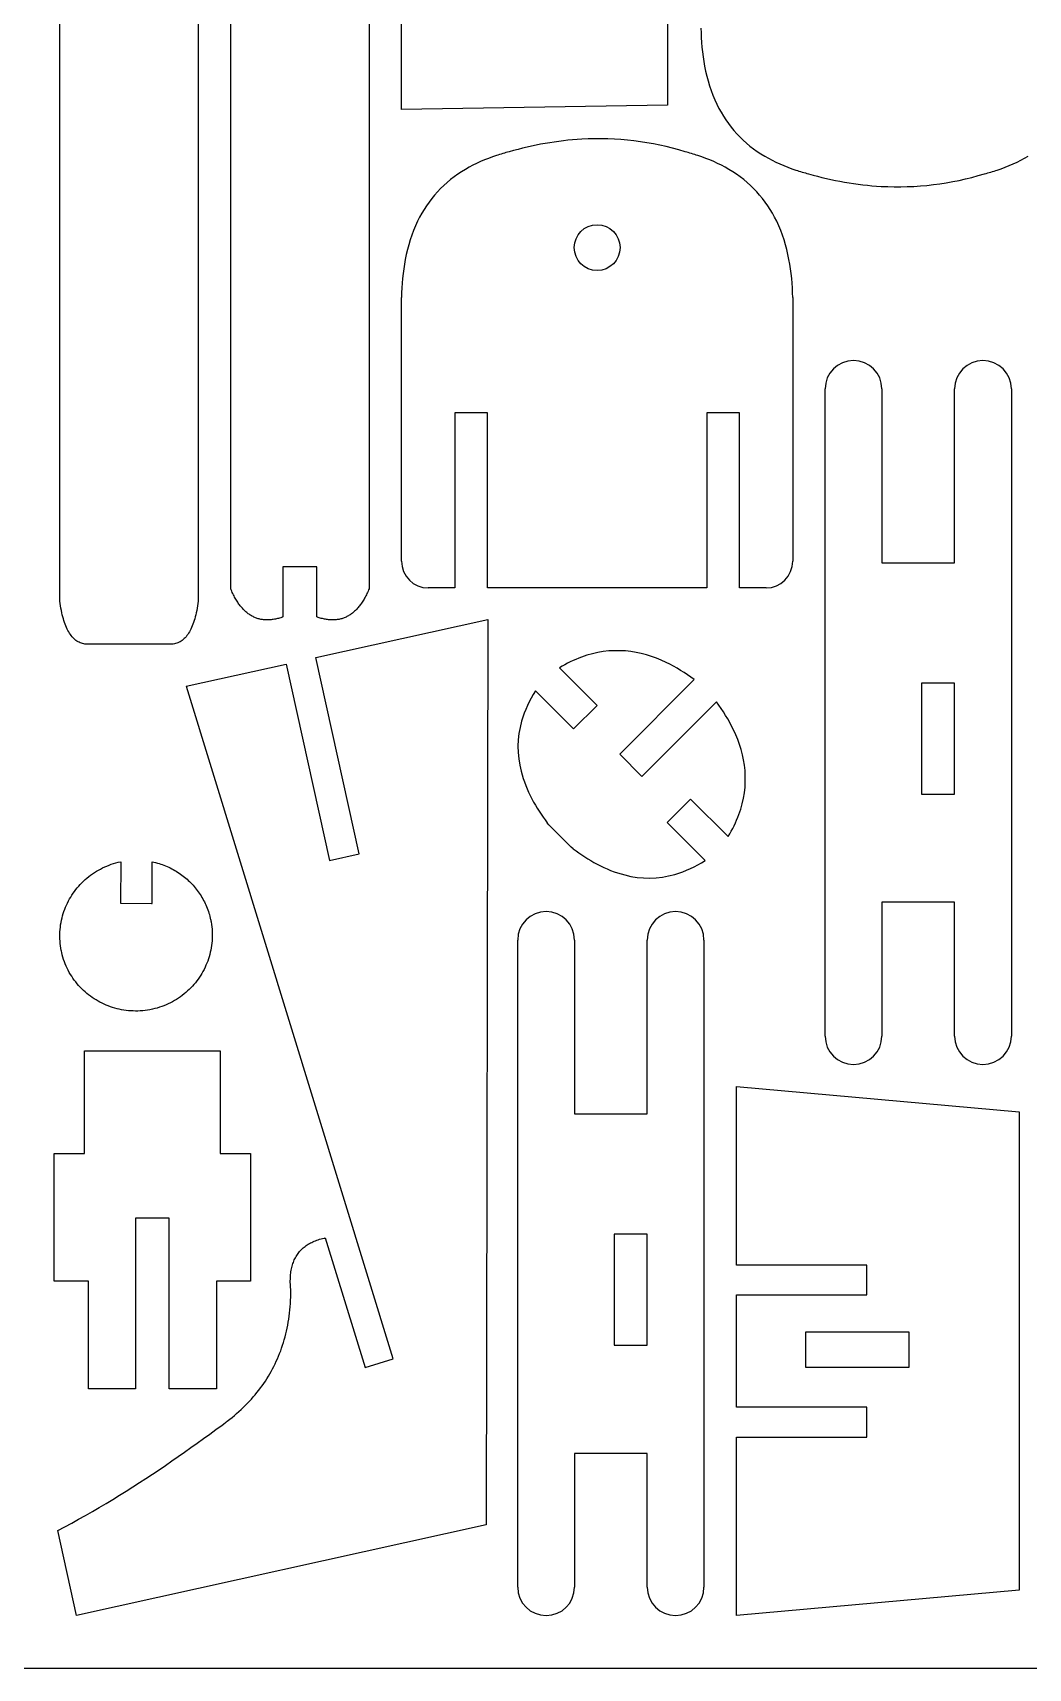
# Model space of a CAD drawing. Extents: x 0 to 450, y 0 to 350.
# Drawn here: x 271.8 to 369.6, y 0 to 160.5 of the extents above; entities that cross this region are included whole.
import ezdxf

# ---------------------------------------------------------------- set-up
doc = ezdxf.new("R2010")
doc.units = 0
doc.header["$MEASUREMENT"] = 0
doc.layers.add('01', color=5, linetype='Continuous')
doc.layers.add('DEFAULT', color=7, linetype='Continuous')

msp = doc.modelspace()

# ---------------------------------------------------------------- linework, layer by layer
at = {"layer": '01'}
msp.add_lwpolyline([(0, 0), (450, 0), (450, 350), (0, 350)], close=True, dxfattribs=at)
at = {"layer": 'DEFAULT'}
for p, q in [((274.5006, 104.7326), (274.5006, 222.6447)), ((288.094, 222.6447), (288.094, 104.7326)), ((308.043, 152.9679), (308.043, 212.0662)), ((291.2718, 105.9466), (291.2718, 203.7028)), ((304.8652, 203.7028), (304.8652, 105.9466)), ((334.1363, 170.1501), (334.1363, 153.3948)), ((334.1363, 153.3948), (308.043, 152.9679)), ((308.0429, 108.6409), (308.0429, 134.5205)), ((346.4393, 134.5205), (346.4393, 108.6409)), ((349.6169, 62.048), (349.6169, 125.5491)), ((355.1924, 125.5491), (355.1924, 108.4869)), ((362.3221, 108.4869), (362.3221, 125.5491)), ((367.8976, 125.5491), (367.8976, 62.048)), ((316.474, 123.2081), (313.2724, 123.2081)), ((313.2724, 123.2081), (313.2724, 106.0261)), ((316.474, 106.0261), (316.474, 123.2081)), ((341.2099, 123.2081), (338.0082, 123.2081)), ((338.0082, 123.2081), (338.0082, 106.0261)), ((341.2099, 106.0261), (341.2099, 123.2081)), ((299.7425, 108.0811), (296.3943, 108.0811)), ((296.3943, 108.0811), (296.3943, 103.1719)), ((299.7425, 103.1719), (299.7425, 108.0811)), ((355.1924, 108.4869), (362.3221, 108.4869)), ((291.3242, 105.8223), (291.2718, 105.9466)), ((304.8652, 105.9466), (304.8128, 105.8223)), ((313.2724, 106.0261), (310.6577, 106.0261)), ((338.0081, 106.0261), (316.474, 106.0261)), ((343.8246, 106.0261), (341.2099, 106.0261)), ((274.5346, 104.4906), (274.5006, 104.7326)), ((274.5714, 104.2558), (274.5346, 104.4906)), ((288.06, 104.4906), (288.0233, 104.2558)), ((288.094, 104.7326), (288.06, 104.4906)), ((291.3775, 105.7006), (291.3242, 105.8223)), ((291.4316, 105.5815), (291.3775, 105.7006)), ((291.4866, 105.4649), (291.4316, 105.5815)), ((291.5425, 105.351), (291.4866, 105.4649)), ((291.5993, 105.2395), (291.5425, 105.351)), ((291.6569, 105.1307), (291.5993, 105.2395)), ((291.7155, 105.0244), (291.6569, 105.1307)), ((291.7749, 104.9207), (291.7155, 105.0244)), ((291.8352, 104.8196), (291.7749, 104.9207)), ((291.8963, 104.721), (291.8352, 104.8196)), ((291.9584, 104.625), (291.8963, 104.721)), ((292.0213, 104.5315), (291.9584, 104.625)), ((292.0851, 104.4407), (292.0213, 104.5315)), ((292.1498, 104.3524), (292.0851, 104.4407)), ((292.2153, 104.2666), (292.1498, 104.3524)), ((303.9872, 104.3524), (303.9215, 104.2666)), ((304.0518, 104.4407), (303.9872, 104.3524)), ((304.1157, 104.5315), (304.0518, 104.4407)), ((304.1786, 104.625), (304.1157, 104.5315)), ((304.2406, 104.721), (304.1786, 104.625)), ((304.3018, 104.8196), (304.2406, 104.721)), ((304.3621, 104.9207), (304.3018, 104.8196)), ((304.4214, 105.0244), (304.3621, 104.9207)), ((304.4799, 105.1307), (304.4214, 105.0244)), ((304.5377, 105.2395), (304.4799, 105.1307)), ((304.5945, 105.351), (304.5377, 105.2395)), ((304.6504, 105.4649), (304.5945, 105.351)), ((304.7054, 105.5815), (304.6504, 105.4649)), ((304.7595, 105.7006), (304.7054, 105.5815)), ((304.8128, 105.8223), (304.7595, 105.7006)), ((274.6109, 104.028), (274.5714, 104.2558)), ((274.6533, 103.8073), (274.6109, 104.028)), ((274.6984, 103.5937), (274.6533, 103.8073)), ((274.7463, 103.3872), (274.6984, 103.5937)), ((274.797, 103.1877), (274.7463, 103.3872)), ((274.8505, 102.9953), (274.797, 103.1877)), ((274.9067, 102.81), (274.8505, 102.9953)), ((274.9658, 102.6318), (274.9067, 102.81)), ((287.6878, 102.81), (287.6288, 102.6318)), ((287.744, 102.9953), (287.6878, 102.81)), ((287.7975, 103.1877), (287.744, 102.9953)), ((287.8482, 103.3872), (287.7975, 103.1877)), ((287.8961, 103.5937), (287.8482, 103.3872)), ((287.9413, 103.8073), (287.8961, 103.5937)), ((287.9836, 104.028), (287.9413, 103.8073)), ((288.0233, 104.2558), (287.9836, 104.028)), ((292.2818, 104.1835), (292.2153, 104.2666)), ((292.3491, 104.1029), (292.2818, 104.1835)), ((292.4173, 104.0248), (292.3491, 104.1029)), ((292.4863, 103.9494), (292.4173, 104.0248)), ((292.5563, 103.8765), (292.4863, 103.9494)), ((292.6271, 103.8062), (292.5563, 103.8765)), ((292.6988, 103.7384), (292.6271, 103.8062)), ((292.7714, 103.6732), (292.6988, 103.7384)), ((292.8448, 103.6106), (292.7714, 103.6732)), ((292.9192, 103.5506), (292.8448, 103.6106)), ((292.9944, 103.4931), (292.9192, 103.5506)), ((293.0705, 103.4382), (292.9944, 103.4931)), ((293.1475, 103.3858), (293.0705, 103.4382)), ((293.2253, 103.3361), (293.1475, 103.3858)), ((293.304, 103.2889), (293.2253, 103.3361)), ((293.3835, 103.2442), (293.304, 103.2889)), ((293.4641, 103.2021), (293.3835, 103.2442)), ((293.5454, 103.1626), (293.4641, 103.2021)), ((293.6277, 103.1257), (293.5454, 103.1626)), ((293.7108, 103.0913), (293.6277, 103.1257)), ((293.7948, 103.0595), (293.7108, 103.0913)), ((293.8797, 103.0303), (293.7948, 103.0595)), ((293.9654, 103.0037), (293.8797, 103.0303)), ((294.052, 102.9796), (293.9654, 103.0037)), ((294.1395, 102.958), (294.052, 102.9796)), ((294.2279, 102.9391), (294.1395, 102.958)), ((294.3172, 102.9227), (294.2279, 102.9391)), ((294.4073, 102.9089), (294.3172, 102.9227)), ((294.4983, 102.8976), (294.4073, 102.9089)), ((294.5901, 102.889), (294.4983, 102.8976)), ((294.683, 102.8829), (294.5901, 102.889)), ((294.7766, 102.8793), (294.683, 102.8829)), ((294.8712, 102.8783), (294.7766, 102.8793)), ((294.9666, 102.8799), (294.8712, 102.8783)), ((295.0629, 102.8841), (294.9666, 102.8799)), ((295.16, 102.8908), (295.0629, 102.8841)), ((295.258, 102.9001), (295.16, 102.8908)), ((295.357, 102.912), (295.258, 102.9001)), ((295.4568, 102.9264), (295.357, 102.912)), ((295.5573, 102.9434), (295.4568, 102.9264)), ((295.6589, 102.963), (295.5573, 102.9434)), ((295.7613, 102.9851), (295.6589, 102.963)), ((295.8646, 103.0098), (295.7613, 102.9851)), ((295.9688, 103.0371), (295.8646, 103.0098)), ((296.0738, 103.067), (295.9688, 103.0371)), ((296.1798, 103.0994), (296.0738, 103.067)), ((296.2866, 103.1344), (296.1798, 103.0994)), ((296.3943, 103.1719), (296.2866, 103.1344)), ((299.6197, 99.1929), (316.4986, 102.9349)), ((299.8502, 103.1344), (299.7425, 103.1719)), ((299.957, 103.0994), (299.8502, 103.1344)), ((300.0629, 103.067), (299.957, 103.0994)), ((300.168, 103.0371), (300.0629, 103.067)), ((300.2722, 103.0098), (300.168, 103.0371)), ((300.3755, 102.9851), (300.2722, 103.0098)), ((300.4779, 102.963), (300.3755, 102.9851)), ((300.5794, 102.9434), (300.4779, 102.963)), ((300.6801, 102.9264), (300.5794, 102.9434)), ((300.7799, 102.912), (300.6801, 102.9264)), ((300.8788, 102.9001), (300.7799, 102.912)), ((300.9769, 102.8908), (300.8788, 102.9001)), ((301.074, 102.8841), (300.9769, 102.8908)), ((301.1703, 102.8799), (301.074, 102.8841)), ((301.2657, 102.8783), (301.1703, 102.8799)), ((301.3603, 102.8793), (301.2657, 102.8783)), ((301.4539, 102.8829), (301.3603, 102.8793)), ((301.5467, 102.889), (301.4539, 102.8829)), ((301.6385, 102.8976), (301.5467, 102.889)), ((301.7296, 102.9089), (301.6385, 102.8976)), ((301.8198, 102.9227), (301.7296, 102.9089)), ((301.909, 102.9391), (301.8198, 102.9227)), ((301.9974, 102.958), (301.909, 102.9391)), ((302.0849, 102.9796), (301.9974, 102.958)), ((302.1715, 103.0037), (302.0849, 102.9796)), ((302.2573, 103.0303), (302.1715, 103.0037)), ((302.3422, 103.0595), (302.2573, 103.0303)), ((302.4262, 103.0913), (302.3422, 103.0595)), ((302.5093, 103.1257), (302.4262, 103.0913)), ((302.5915, 103.1626), (302.5093, 103.1257)), ((302.6729, 103.2021), (302.5915, 103.1626)), ((302.7533, 103.2442), (302.6729, 103.2021)), ((302.8329, 103.2889), (302.7533, 103.2442)), ((302.9117, 103.3361), (302.8329, 103.2889)), ((302.9895, 103.3858), (302.9117, 103.3361)), ((303.0665, 103.4382), (302.9895, 103.3858)), ((303.1426, 103.4931), (303.0665, 103.4382)), ((303.2178, 103.5506), (303.1426, 103.4931)), ((303.2921, 103.6106), (303.2178, 103.5506)), ((303.3656, 103.6732), (303.2921, 103.6106)), ((303.4382, 103.7384), (303.3656, 103.6732)), ((303.5099, 103.8062), (303.4382, 103.7384)), ((303.5807, 103.8765), (303.5099, 103.8062)), ((303.6505, 103.9494), (303.5807, 103.8765)), ((303.7196, 104.0248), (303.6505, 103.9494)), ((303.7878, 104.1029), (303.7196, 104.0248)), ((303.8551, 104.1835), (303.7878, 104.1029)), ((303.9215, 104.2666), (303.8551, 104.1835)), ((316.4986, 102.9349), (316.3557, 14.0877)), ((275.0276, 102.4605), (274.9658, 102.6318)), ((275.0922, 102.2964), (275.0276, 102.4605)), ((275.1595, 102.1395), (275.0922, 102.2964)), ((275.2297, 101.9895), (275.1595, 102.1395)), ((275.3026, 101.8466), (275.2297, 101.9895)), ((275.3783, 101.7108), (275.3026, 101.8466)), ((275.4568, 101.5821), (275.3783, 101.7108)), ((275.5381, 101.4605), (275.4568, 101.5821)), ((275.6221, 101.3459), (275.5381, 101.4605)), ((275.709, 101.2384), (275.6221, 101.3459)), ((275.7986, 101.138), (275.709, 101.2384)), ((275.891, 101.0447), (275.7986, 101.138)), ((286.7959, 101.138), (286.7035, 101.0447)), ((286.8855, 101.2384), (286.7959, 101.138)), ((286.9724, 101.3459), (286.8855, 101.2384)), ((287.0564, 101.4605), (286.9724, 101.3459)), ((287.1377, 101.5821), (287.0564, 101.4605)), ((287.2162, 101.7108), (287.1377, 101.5821)), ((287.2919, 101.8466), (287.2162, 101.7108)), ((287.3648, 101.9895), (287.2919, 101.8466)), ((287.435, 102.1395), (287.3648, 101.9895)), ((287.5024, 102.2964), (287.435, 102.1395)), ((287.567, 102.4605), (287.5024, 102.2964)), ((287.6288, 102.6318), (287.567, 102.4605)), ((275.9862, 100.9584), (275.891, 101.0447)), ((276.0841, 100.8792), (275.9862, 100.9584)), ((276.1849, 100.8071), (276.0841, 100.8792)), ((276.2884, 100.742), (276.1849, 100.8071)), ((276.3947, 100.684), (276.2884, 100.742)), ((276.5038, 100.6331), (276.3947, 100.684)), ((276.6156, 100.5893), (276.5038, 100.6331)), ((276.7303, 100.5526), (276.6156, 100.5893)), ((276.8477, 100.5229), (276.7303, 100.5526)), ((276.9679, 100.5003), (276.8477, 100.5229)), ((285.6266, 100.5003), (276.9679, 100.5003)), ((285.7468, 100.5229), (285.6266, 100.5003)), ((285.8643, 100.5526), (285.7468, 100.5229)), ((285.9789, 100.5893), (285.8643, 100.5526)), ((286.0908, 100.6331), (285.9789, 100.5893)), ((286.1998, 100.684), (286.0908, 100.6331)), ((286.3061, 100.742), (286.1998, 100.684)), ((286.4097, 100.8071), (286.3061, 100.742)), ((286.5104, 100.8792), (286.4097, 100.8071)), ((286.6084, 100.9584), (286.5104, 100.8792)), ((286.7035, 101.0447), (286.6084, 100.9584)), ((286.9085, 96.3749), (296.7025, 98.5462)), ((296.7025, 98.5462), (300.9757, 79.2709)), ((303.8929, 79.9176), (299.6197, 99.1929)), ((327.2275, 94.4924), (323.5428, 98.1771)), ((286.9183, 96.3433), (286.9085, 96.3749)), ((307.2249, 30.3736), (286.9183, 96.3433)), ((336.7737, 97.0204), (329.4539, 89.7006)), ((362.313, 96.6767), (359.0862, 96.6767)), ((359.0862, 96.6767), (359.0862, 85.7949)), ((362.313, 85.7949), (362.313, 96.6767)), ((321.1892, 95.9251), (324.9247, 92.1896)), ((331.6218, 87.5327), (338.9416, 94.8525)), ((324.9247, 92.1896), (327.2275, 94.4924)), ((329.4539, 89.7006), (331.6218, 87.5327)), ((336.4136, 85.3063), (334.1108, 83.0035)), ((340.0983, 81.6216), (336.4136, 85.3063)), ((359.0862, 85.7949), (362.313, 85.7949)), ((322.5112, 82.7579), (322.347, 82.9722)), ((324.6791, 80.59), (322.5112, 82.7579)), ((334.1108, 83.0035), (337.8462, 79.2681)), ((324.8933, 80.4259), (324.6791, 80.59)), ((278.9029, 78.6405), (279.1167, 78.7328)), ((279.1167, 78.7328), (279.3344, 78.8189)), ((279.3344, 78.8189), (279.5557, 78.8985)), ((279.5557, 78.8985), (279.7808, 78.9717)), ((279.7808, 78.9717), (280.0094, 79.0382)), ((280.0094, 79.0382), (280.2414, 79.0979)), ((280.2414, 79.0979), (280.4768, 79.1507)), ((280.4768, 79.1507), (280.4544, 75.0712)), ((283.5485, 75.0674), (283.5709, 79.1469)), ((283.5709, 79.1469), (283.7396, 79.1094)), ((283.7396, 79.1094), (283.9069, 79.0681)), ((283.9069, 79.0681), (284.0725, 79.0232)), ((284.0725, 79.0232), (284.2366, 78.9747)), ((284.2366, 78.9747), (284.3991, 78.9226)), ((284.3991, 78.9226), (284.5598, 78.867)), ((284.5598, 78.867), (284.7188, 78.808)), ((284.7188, 78.808), (284.876, 78.7455)), ((284.876, 78.7455), (285.0313, 78.6797)), ((285.0313, 78.6797), (285.1848, 78.6105)), ((300.9757, 79.2709), (303.8929, 79.9176)), ((276.5128, 76.9326), (276.6688, 77.0939)), ((276.6688, 77.0939), (276.8296, 77.2508)), ((276.8296, 77.2508), (276.9954, 77.403)), ((276.9954, 77.403), (277.1659, 77.5505)), ((277.1659, 77.5505), (277.3412, 77.693)), ((277.3412, 77.693), (277.5211, 77.8305)), ((277.5211, 77.8305), (277.7055, 77.9628)), ((277.7055, 77.9628), (277.8945, 78.0898)), ((277.8945, 78.0898), (278.0878, 78.2114)), ((278.0878, 78.2114), (278.2853, 78.3274)), ((278.2853, 78.3274), (278.4872, 78.4377)), ((278.4872, 78.4377), (278.6931, 78.5421)), ((278.6931, 78.5421), (278.9029, 78.6405)), ((285.1848, 78.6105), (285.3364, 78.538)), ((285.3364, 78.538), (285.486, 78.4623)), ((285.486, 78.4623), (285.6336, 78.3834)), ((285.6336, 78.3834), (285.7791, 78.3013)), ((285.7791, 78.3013), (285.9225, 78.2162)), ((285.9225, 78.2162), (286.0638, 78.128)), ((286.0638, 78.128), (286.2029, 78.0367)), ((286.2029, 78.0367), (286.3397, 77.9425)), ((286.3397, 77.9425), (286.4742, 77.8454)), ((286.4742, 77.8454), (286.6064, 77.7453)), ((286.6064, 77.7453), (286.7363, 77.6425)), ((286.7363, 77.6425), (286.8637, 77.5368)), ((286.8637, 77.5368), (286.9887, 77.4285)), ((286.9887, 77.4285), (287.1111, 77.3174)), ((287.1111, 77.3174), (287.231, 77.2036)), ((287.231, 77.2036), (287.3484, 77.0872)), ((287.3484, 77.0872), (287.463, 76.9683)), ((275.3496, 75.2998), (275.4565, 75.4956)), ((275.4565, 75.4956), (275.5692, 75.6882)), ((275.5692, 75.6882), (275.6877, 75.8773)), ((275.6877, 75.8773), (275.8116, 76.0629)), ((275.8116, 76.0629), (275.9411, 76.2448)), ((275.9411, 76.2448), (276.0761, 76.4228)), ((276.0761, 76.4228), (276.2166, 76.5969)), ((276.2166, 76.5969), (276.3622, 76.7668)), ((276.3622, 76.7668), (276.5128, 76.9326)), ((287.463, 76.9683), (287.5749, 76.8469)), ((287.5749, 76.8469), (287.6842, 76.7229)), ((287.6842, 76.7229), (287.7906, 76.5966)), ((287.7906, 76.5966), (287.8942, 76.4678)), ((287.8942, 76.4678), (287.9949, 76.3369)), ((287.9949, 76.3369), (288.0927, 76.2035)), ((288.0927, 76.2035), (288.1875, 76.0678)), ((288.1875, 76.0678), (288.2794, 75.93)), ((288.2794, 75.93), (288.3682, 75.79)), ((288.3682, 75.79), (288.4538, 75.6479)), ((288.4538, 75.6479), (288.5364, 75.5037)), ((288.5364, 75.5037), (288.6157, 75.3574)), ((274.7138, 73.6305), (274.7711, 73.8478)), ((274.7711, 73.8478), (274.8351, 74.063)), ((274.8351, 74.063), (274.9052, 74.2758)), ((274.9052, 74.2758), (274.9818, 74.4861)), ((274.9818, 74.4861), (275.0646, 74.6938)), ((275.0646, 74.6938), (275.1536, 74.8987)), ((275.1536, 74.8987), (275.2486, 75.1008)), ((275.2486, 75.1008), (275.3496, 75.2998)), ((280.4544, 75.0712), (283.5137, 75.0675)), ((283.5137, 75.0675), (283.5485, 75.0674)), ((288.6157, 75.3574), (288.6918, 75.2092)), ((288.6918, 75.2092), (288.7647, 75.0591)), ((288.7647, 75.0591), (288.8342, 74.9071)), ((288.8342, 74.9071), (288.9003, 74.7532)), ((288.9003, 74.7532), (288.963, 74.5975)), ((288.963, 74.5975), (289.0223, 74.4401)), ((289.0223, 74.4401), (289.078, 74.281)), ((289.078, 74.281), (289.1302, 74.1202)), ((289.1302, 74.1202), (289.1788, 73.9578)), ((289.1788, 73.9578), (289.2238, 73.7938)), ((362.3221, 75.1769), (355.1924, 75.1769)), ((355.1924, 75.1769), (355.1924, 62.048)), ((362.3221, 62.0575), (362.3221, 75.1769)), ((274.5026, 72.0581), (274.5117, 72.2872)), ((274.5117, 72.2872), (274.5281, 72.5151)), ((274.5281, 72.5151), (274.5515, 72.7415)), ((274.5515, 72.7415), (274.5819, 72.9664)), ((274.5819, 72.9664), (274.6191, 73.1896)), ((274.6191, 73.1896), (274.6631, 73.411)), ((274.6631, 73.411), (274.7138, 73.6305)), ((289.2238, 73.7938), (289.2651, 73.6283)), ((289.2651, 73.6283), (289.3026, 73.4613)), ((289.3026, 73.4613), (289.307, 73.4403)), ((289.307, 73.4403), (289.3092, 73.4298)), ((289.3092, 73.4298), (289.3121, 73.416)), ((289.3121, 73.416), (289.3239, 73.3574)), ((289.3239, 73.3574), (289.3461, 73.2402)), ((289.3461, 73.2402), (289.3847, 73.0061)), ((289.3847, 73.0061), (289.4156, 72.7724)), ((289.4156, 72.7724), (289.4388, 72.5392)), ((289.4388, 72.5392), (289.4545, 72.3067)), ((289.4545, 72.3067), (289.4628, 72.0751)), ((274.5005, 71.8278), (274.5026, 72.0581)), ((274.5059, 71.5965), (274.5005, 71.8278)), ((274.5186, 71.3644), (274.5059, 71.5965)), ((274.5388, 71.1315), (274.5186, 71.3644)), ((274.5667, 70.898), (274.5388, 71.1315)), ((274.6021, 70.664), (274.5667, 70.898)), ((274.6454, 70.4297), (274.6021, 70.664)), ((289.3612, 70.7099), (289.3198, 70.4878)), ((289.3956, 70.9338), (289.3612, 70.7099)), ((289.4232, 71.1594), (289.3956, 70.9338)), ((289.4438, 71.3864), (289.4232, 71.1594)), ((289.4574, 71.6148), (289.4438, 71.3864)), ((289.4637, 71.8444), (289.4574, 71.6148)), ((289.4628, 72.0751), (289.4637, 71.8444)), ((319.4472, 7.9653), (319.4472, 71.4664)), ((325.0227, 71.4664), (325.0227, 54.4042)), ((332.1524, 54.4042), (332.1524, 71.4664)), ((337.7279, 71.4664), (337.7279, 7.9653)), ((274.6512, 70.4004), (274.6454, 70.4297)), ((274.6542, 70.3857), (274.6512, 70.4004)), ((274.6552, 70.3813), (274.6542, 70.3857)), ((274.6567, 70.374), (274.6552, 70.3813)), ((274.6599, 70.3594), (274.6567, 70.374)), ((274.6855, 70.2427), (274.6599, 70.3594)), ((274.7419, 70.0119), (274.6855, 70.2427)), ((274.8053, 69.7846), (274.7419, 70.0119)), ((274.8755, 69.5607), (274.8053, 69.7846)), ((274.9524, 69.3405), (274.8755, 69.5607)), ((275.0358, 69.124), (274.9524, 69.3405)), ((275.1256, 68.9113), (275.0358, 69.124)), ((288.934, 69.1994), (288.8474, 68.9934)), ((289.0143, 69.4082), (288.934, 69.1994)), ((289.0883, 69.6195), (289.0143, 69.4082)), ((289.1559, 69.8332), (289.0883, 69.6195)), ((289.2171, 70.0493), (289.1559, 69.8332)), ((289.2718, 70.2675), (289.2171, 70.0493)), ((289.3198, 70.4878), (289.2718, 70.2675)), ((275.2216, 68.7024), (275.1256, 68.9113)), ((275.3239, 68.4975), (275.2216, 68.7024)), ((275.4319, 68.2967), (275.3239, 68.4975)), ((275.546, 68.1), (275.4319, 68.2967)), ((275.6658, 67.9075), (275.546, 68.1)), ((275.791, 67.7193), (275.6658, 67.9075)), ((275.9218, 67.5355), (275.791, 67.7193)), ((276.0578, 67.3562), (275.9218, 67.5355)), ((287.9431, 67.4584), (287.8049, 67.2827)), ((288.0759, 67.638), (287.9431, 67.4584)), ((288.2033, 67.8213), (288.0759, 67.638)), ((288.325, 68.0084), (288.2033, 67.8213)), ((288.4413, 68.1989), (288.325, 68.0084)), ((288.5515, 68.3928), (288.4413, 68.1989)), ((288.6562, 68.5899), (288.5515, 68.3928)), ((288.7548, 68.7901), (288.6562, 68.5899)), ((288.8474, 68.9934), (288.7548, 68.7901)), ((276.199, 67.1815), (276.0578, 67.3562)), ((276.3452, 67.0115), (276.199, 67.1815)), ((276.4964, 66.8462), (276.3452, 67.0115)), ((276.6523, 66.6857), (276.4964, 66.8462)), ((276.8128, 66.5302), (276.6523, 66.6857)), ((276.9778, 66.3797), (276.8128, 66.5302)), ((277.1472, 66.2343), (276.9778, 66.3797)), ((277.3208, 66.094), (277.1472, 66.2343)), ((277.4985, 65.9591), (277.3208, 66.094)), ((277.6801, 65.8295), (277.4985, 65.9591)), ((277.8656, 65.7054), (277.6801, 65.8295)), ((286.3334, 65.8999), (286.1462, 65.7707)), ((286.5161, 66.0343), (286.3334, 65.8999)), ((286.6941, 66.1738), (286.5161, 66.0343)), ((286.8675, 66.3184), (286.6941, 66.1738)), ((287.0362, 66.4677), (286.8675, 66.3184)), ((287.2, 66.6218), (287.0362, 66.4677)), ((287.3588, 66.7805), (287.2, 66.6218)), ((287.5127, 66.9436), (287.3588, 66.7805)), ((287.6614, 67.1111), (287.5127, 66.9436)), ((287.8049, 67.2827), (287.6614, 67.1111)), ((278.0547, 65.5868), (277.8656, 65.7054)), ((278.2474, 65.4739), (278.0547, 65.5868)), ((278.4435, 65.3666), (278.2474, 65.4739)), ((278.6428, 65.2652), (278.4435, 65.3666)), ((278.8453, 65.1697), (278.6428, 65.2652)), ((279.0508, 65.0801), (278.8453, 65.1697)), ((279.2592, 64.9966), (279.0508, 65.0801)), ((279.4703, 64.9193), (279.2592, 64.9966)), ((279.6841, 64.8482), (279.4703, 64.9193)), ((279.9001, 64.7835), (279.6841, 64.8482)), ((280.1187, 64.7251), (279.9001, 64.7835)), ((280.3394, 64.6733), (280.1187, 64.7251)), ((280.562, 64.6281), (280.3394, 64.6733)), ((280.7867, 64.5895), (280.562, 64.6281)), ((281.0132, 64.5577), (280.7867, 64.5895)), ((281.2411, 64.5328), (281.0132, 64.5577)), ((281.4708, 64.5148), (281.2411, 64.5328)), ((281.7018, 64.5039), (281.4708, 64.5148)), ((281.934, 64.5001), (281.7018, 64.5039)), ((282.1673, 64.5034), (281.934, 64.5001)), ((282.4015, 64.5141), (282.1673, 64.5034)), ((282.6366, 64.5322), (282.4015, 64.5141)), ((282.8724, 64.5577), (282.6366, 64.5322)), ((283.1088, 64.5908), (282.8724, 64.5577)), ((283.3456, 64.6316), (283.1088, 64.5908)), ((283.5823, 64.68), (283.3456, 64.6316)), ((283.8164, 64.7356), (283.5823, 64.68)), ((284.0471, 64.798), (283.8164, 64.7356)), ((284.2744, 64.8672), (284.0471, 64.798)), ((284.4979, 64.943), (284.2744, 64.8672)), ((284.7178, 65.0252), (284.4979, 64.943)), ((284.9339, 65.1138), (284.7178, 65.0252)), ((285.1462, 65.2086), (284.9339, 65.1138)), ((285.3545, 65.3094), (285.1462, 65.2086)), ((285.5587, 65.4162), (285.3545, 65.3094)), ((285.7588, 65.5288), (285.5587, 65.4162)), ((285.9547, 65.647), (285.7588, 65.5288)), ((286.1462, 65.7707), (285.9547, 65.647)), ((362.3221, 62.048), (362.3221, 62.0575)), ((276.9351, 50.5155), (276.9351, 60.6005)), ((276.9351, 60.6005), (290.2385, 60.6005)), ((290.2385, 60.6005), (290.2385, 50.5155)), ((340.9055, 39.5712), (340.9055, 57.0912)), ((340.9055, 57.0912), (368.6529, 54.6011)), ((368.6529, 54.6011), (368.6529, 7.665)), ((325.0227, 54.4042), (332.1524, 54.4042)), ((273.9471, 37.9757), (273.9471, 50.5155)), ((273.9471, 50.5155), (276.9351, 50.5155)), ((290.2385, 50.5155), (293.2265, 50.5155)), ((293.2265, 50.5155), (293.2265, 37.9757)), ((285.2409, 44.1655), (281.9327, 44.1655)), ((281.9327, 44.1655), (281.9327, 27.4103)), ((285.2409, 27.4103), (285.2409, 44.1655)), ((298.9928, 41.68), (299.1067, 41.7421)), ((299.1067, 41.7421), (299.224, 41.8014)), ((299.224, 41.8014), (299.3447, 41.8578)), ((299.3447, 41.8578), (299.4687, 41.9113)), ((299.4687, 41.9113), (299.5961, 41.962)), ((299.5961, 41.962), (299.7269, 42.0098)), ((299.7269, 42.0098), (299.861, 42.0547)), ((299.861, 42.0547), (299.9985, 42.0967)), ((299.9985, 42.0967), (300.1394, 42.1359)), ((300.1394, 42.1359), (300.2837, 42.1722)), ((300.2837, 42.1722), (300.4313, 42.2057)), ((300.4313, 42.2057), (300.5064, 42.2213)), ((300.5064, 42.2213), (300.5443, 42.2289)), ((300.5443, 42.2289), (300.549, 42.2298)), ((300.549, 42.2298), (300.5519, 42.2304)), ((300.5519, 42.2304), (304.4602, 29.5313)), ((332.1433, 42.5941), (328.9165, 42.5941)), ((328.9165, 42.5941), (328.9165, 37.1532)), ((332.1433, 31.7122), (332.1433, 42.5941)), ((297.5184, 40.0707), (297.5716, 40.1845)), ((297.5716, 40.1845), (297.6283, 40.2955)), ((297.6283, 40.2955), (297.6883, 40.4035)), ((297.6883, 40.4035), (297.7516, 40.5087)), ((297.7516, 40.5087), (297.8184, 40.611)), ((297.8184, 40.611), (297.8885, 40.7104)), ((297.8885, 40.7104), (297.962, 40.807)), ((297.962, 40.807), (298.0388, 40.9007)), ((298.0388, 40.9007), (298.1191, 40.9916)), ((298.1191, 40.9916), (298.2027, 41.0795)), ((298.2027, 41.0795), (298.2896, 41.1646)), ((298.2896, 41.1646), (298.38, 41.2468)), ((298.38, 41.2468), (298.4737, 41.3262)), ((298.4737, 41.3262), (298.5708, 41.4027)), ((298.5708, 41.4027), (298.6712, 41.4763)), ((298.6712, 41.4763), (298.775, 41.5471)), ((298.775, 41.5471), (298.8822, 41.6149)), ((298.8822, 41.6149), (298.9928, 41.68)), ((297.1422, 38.4815), (297.1549, 38.6297)), ((297.1549, 38.6297), (297.1711, 38.775)), ((297.1711, 38.775), (297.1907, 38.9175)), ((297.1907, 38.9175), (297.2136, 39.0571)), ((297.2136, 39.0571), (297.2399, 39.1939)), ((297.2399, 39.1939), (297.2696, 39.3278)), ((297.2696, 39.3278), (297.3026, 39.4588)), ((297.3026, 39.4588), (297.339, 39.5869)), ((297.339, 39.5869), (297.3788, 39.7122)), ((297.3788, 39.7122), (297.422, 39.8346)), ((297.422, 39.8346), (297.4685, 39.9541)), ((297.4685, 39.9541), (297.5184, 40.0707)), ((343.8758, 39.5712), (340.9055, 39.5712)), ((353.712, 39.5712), (343.8758, 39.5712)), ((353.712, 36.6364), (353.712, 39.5712)), ((277.3086, 37.9757), (273.9471, 37.9757)), ((277.3086, 27.4103), (277.3086, 37.9757)), ((293.2265, 37.9757), (289.865, 37.9757)), ((289.865, 37.9757), (289.865, 27.4103)), ((297.124, 38.0196), (297.1266, 38.1764)), ((297.1247, 37.8599), (297.124, 38.0196)), ((297.1287, 37.6973), (297.1247, 37.8599)), ((297.1266, 38.1764), (297.1328, 38.3304)), ((297.136, 37.5319), (297.1287, 37.6973)), ((297.1328, 38.3304), (297.1422, 38.4815)), ((297.1469, 37.3636), (297.136, 37.5319)), ((297.1609, 37.1924), (297.1469, 37.3636)), ((297.1784, 37.0184), (297.1609, 37.1924)), ((297.1834, 36.9744), (297.1784, 37.0184)), ((297.1859, 36.9524), (297.1834, 36.9744)), ((297.1864, 36.9459), (297.1859, 36.9524)), ((297.1859, 36.9153), (297.1862, 36.9357)), ((297.1862, 36.9357), (297.1864, 36.9459)), ((328.9165, 37.1532), (328.9165, 31.7122)), ((297.0835, 35.1708), (297.1128, 35.4806)), ((297.1128, 35.4806), (297.1373, 35.7936)), ((297.1373, 35.7936), (297.1571, 36.11)), ((297.1571, 36.11), (297.1722, 36.4296)), ((297.1722, 36.4296), (297.1825, 36.7526)), ((297.1825, 36.7526), (297.1859, 36.9153)), ((340.9055, 25.6297), (340.9055, 36.6364)), ((340.9055, 36.6364), (353.712, 36.6364)), ((296.8661, 33.67), (296.9189, 33.9638)), ((296.9189, 33.9638), (296.9671, 34.2608)), ((296.9671, 34.2608), (297.0106, 34.5609)), ((297.0106, 34.5609), (297.0494, 34.8643)), ((297.0494, 34.8643), (297.0835, 35.1708)), ((296.4494, 31.9721), (296.5306, 32.2475)), ((296.5306, 32.2475), (296.6071, 32.5258)), ((296.6071, 32.5258), (296.6788, 32.8073)), ((296.6788, 32.8073), (296.7459, 33.0917)), ((296.7459, 33.0917), (296.8083, 33.3793)), ((296.8083, 33.3793), (296.8661, 33.67)), ((357.8762, 32.9705), (347.6857, 32.9705)), ((347.6857, 32.9705), (347.6857, 32.3257)), ((347.6857, 32.3257), (347.6857, 29.542)), ((357.8814, 32.9693), (357.8762, 32.9705)), ((357.8814, 29.5408), (357.8814, 32.9693)), ((295.8642, 30.3821), (295.9734, 30.6398)), ((295.9734, 30.6398), (296.078, 30.9004)), ((296.078, 30.9004), (296.1778, 31.1639)), ((296.1778, 31.1639), (296.273, 31.4303)), ((296.273, 31.4303), (296.3636, 31.6997)), ((296.3636, 31.6997), (296.4494, 31.9721)), ((328.9165, 31.7122), (332.1433, 31.7122)), ((294.9697, 28.6573), (295.1114, 28.8954)), ((295.1114, 28.8954), (295.2484, 29.1362)), ((295.2484, 29.1362), (295.3809, 29.3798)), ((295.3809, 29.3798), (295.5087, 29.6261)), ((295.5087, 29.6261), (295.6318, 29.8753)), ((295.6318, 29.8753), (295.7503, 30.1273)), ((295.7503, 30.1273), (295.8642, 30.3821)), ((304.4602, 29.5313), (307.2249, 30.3736)), ((347.6857, 29.542), (357.8762, 29.542)), ((357.8762, 29.542), (357.8814, 29.5408)), ((281.9327, 27.4103), (277.3086, 27.4103)), ((289.865, 27.4103), (285.2409, 27.4103)), ((294.0226, 27.2851), (294.1919, 27.5072)), ((294.1919, 27.5072), (294.3567, 27.7319)), ((294.3567, 27.7319), (294.5168, 27.9593)), ((294.5168, 27.9593), (294.6724, 28.1893)), ((294.6724, 28.1893), (294.8233, 28.4219)), ((294.8233, 28.4219), (294.9697, 28.6573)), ((292.5027, 25.5993), (292.7087, 25.8014)), ((292.7087, 25.8014), (292.9101, 26.0058)), ((292.9101, 26.0058), (293.1069, 26.2128)), ((293.1069, 26.2128), (293.2992, 26.4222)), ((293.2992, 26.4222), (293.4869, 26.6341)), ((293.4869, 26.6341), (293.6701, 26.8486)), ((293.6701, 26.8486), (293.8486, 27.0655)), ((293.8486, 27.0655), (294.0226, 27.2851)), ((290.4273, 23.8722), (290.7286, 24.096)), ((290.7286, 24.096), (290.7662, 24.124)), ((290.7662, 24.124), (290.785, 24.138)), ((290.785, 24.138), (290.7903, 24.142)), ((290.7903, 24.142), (290.7979, 24.1477)), ((290.7979, 24.1477), (290.813, 24.1591)), ((290.813, 24.1591), (290.9336, 24.2511)), ((290.9336, 24.2511), (291.1714, 24.4368)), ((291.1714, 24.4368), (291.4046, 24.6247)), ((291.4046, 24.6247), (291.6333, 24.8149)), ((291.6333, 24.8149), (291.8575, 25.0075)), ((291.8575, 25.0075), (292.0771, 25.2024)), ((292.0771, 25.2024), (292.2922, 25.3996)), ((292.2922, 25.3996), (292.5027, 25.5993)), ((353.712, 25.6297), (340.9055, 25.6297)), ((353.712, 22.6949), (353.712, 25.6297)), ((287.9893, 22.094), (288.6035, 22.5362)), ((288.6035, 22.5362), (289.2146, 22.9801)), ((289.2146, 22.9801), (289.8225, 23.4255)), ((289.8225, 23.4255), (290.4273, 23.8722)), ((340.9055, 5.1749), (340.9055, 22.6949)), ((340.9055, 22.6949), (353.712, 22.6949)), ((286.1272, 20.7793), (286.7511, 21.2154)), ((286.7511, 21.2154), (287.3718, 21.6537)), ((287.3718, 21.6537), (287.9893, 22.094)), ((332.1524, 21.0942), (325.0227, 21.0942)), ((325.0227, 21.0942), (325.0227, 7.9653)), ((332.1524, 7.9748), (332.1524, 21.0942)), ((283.5977, 19.0605), (284.2352, 19.486)), ((284.2352, 19.486), (284.8692, 19.9144)), ((284.8692, 19.9144), (285.4999, 20.3456)), ((285.4999, 20.3456), (286.1272, 20.7793)), ((281.0126, 17.3912), (281.6642, 17.8033)), ((281.6642, 17.8033), (282.3122, 18.219)), ((282.3122, 18.219), (282.9567, 18.6381)), ((282.9567, 18.6381), (283.5977, 19.0605)), ((278.3693, 15.7823), (279.0357, 16.1782)), ((279.0357, 16.1782), (279.6984, 16.5785)), ((279.6984, 16.5785), (280.3573, 16.9828)), ((280.3573, 16.9828), (281.0126, 17.3912)), ((275.6655, 14.2451), (276.3473, 14.622)), ((276.3473, 14.622), (277.0251, 15.004)), ((277.0251, 15.004), (277.6992, 15.3908)), ((277.6992, 15.3908), (278.3693, 15.7823)), ((274.2901, 13.5068), (274.9798, 13.8733)), ((276.138, 5.1717), (274.2901, 13.5068)), ((274.9798, 13.8733), (275.6655, 14.2451)), ((316.3557, 14.0877), (276.138, 5.1717)), ((332.1524, 7.9653), (332.1524, 7.9748)), ((368.6529, 7.665), (340.9055, 5.1749))]:
    msp.add_line(p, q, dxfattribs=at)
msp.add_circle((327.2411, 139.4201), 2.2506, dxfattribs=at)
for centre, radius, start, end in [((359.3514, 161.2228), 21.9252, 180.668198, 190.518702), ((352.6602, 159.9635), 15.1165, 190.455808, 205.389938), ((349.6214, 158.5579), 11.7685, 205.550842, 239.735109), ((327.6133, 118.0615), 32.0505, 93.362438, 106.317512), ((327.354, 121.1327), 28.9695, 72.896481, 93.206725), ((321.977, 134.0393), 15.1422, 107.786046, 120.440083), ((323.1408, 130.7781), 18.6034, 104.101029, 108.131024), ((331.3415, 130.7781), 18.6035, 71.868694, 75.89896), ((332.5054, 134.0393), 15.1422, 59.559947, 72.213972), ((351.3617, 161.4484), 15.1422, 239.559947, 252.213972), ((361.8901, 161.4483), 15.1422, 287.786046, 300.440083), ((320.2367, 136.9298), 11.7685, 120.264929, 154.449225), ((334.2456, 136.9298), 11.7685, 25.55065, 59.734724), ((352.5255, 164.7096), 18.6033, 251.869066, 255.899255), ((356.998, 177.4263), 32.0506, 253.682701, 266.637629), ((356.7387, 174.3551), 28.9695, 266.793285, 287.103528), ((360.7263, 164.7096), 18.6034, 284.100836, 288.131024), ((323.2755, 135.5241), 15.1165, 154.610062, 169.544192), ((331.2069, 135.5241), 15.1165, 10.455808, 25.389938), ((329.9667, 134.2648), 21.9253, 169.481259, 179.331765), ((324.5155, 134.2648), 21.9253, 0.668195, 10.518658), ((352.4046, 125.5491), 2.7877, 0, 180), ((365.1098, 125.5491), 2.7877, 0, 180), ((310.6577, 108.6409), 2.6148, 180, 270), ((343.8246, 108.6409), 2.6147, 270, 0), ((329.2143, 89.921), 9.9465, 85.254833, 110.565556), ((328.9539, 88.4354), 11.4494, 63.771999, 84.571291), ((330.0535, 87.5301), 12.4799, 110.317064, 121.446057), ((326.5507, 83.3843), 17.0427, 53.141085, 64.029301), ((330.7266, 89.7635), 11.3546, 147.135724, 163.763849), ((325.3055, 84.6296), 17.0426, 25.970376, 36.858653), ((328.8, 90.392), 9.3293, 164.161592, 194.647423), ((330.3565, 87.0327), 11.4495, 5.4287, 26.227799), ((331.5788, 91.0944), 12.1955, 194.538869, 208.309396), ((331.8422, 87.2931), 9.9465, 339.434408, 4.745072), ((336.0689, 93.4565), 17.2688, 208.144323, 217.381863), ((329.4513, 88.1323), 12.4799, 328.554003, 339.68301), ((335.3777, 94.1477), 17.2688, 232.617655, 241.855689), ((333.0156, 89.6576), 12.1955, 241.690556, 255.46061), ((331.6847, 88.8054), 11.3545, 286.235633, 302.864169), ((332.3131, 86.8788), 9.3293, 255.352589, 285.838453), ((322.2349, 71.4664), 2.7877, 0, 180), ((334.9401, 71.4664), 2.7877, 0, 180), ((352.4046, 62.048), 2.7878, 180, 0), ((365.1098, 62.048), 2.7878, 180, 0), ((322.2349, 7.9653), 2.7878, 180, 0), ((334.9401, 7.9653), 2.7878, 180, 0)]:
    msp.add_arc(centre, radius, start, end, dxfattribs=at)

doc.saveas('drawing.dxf')
